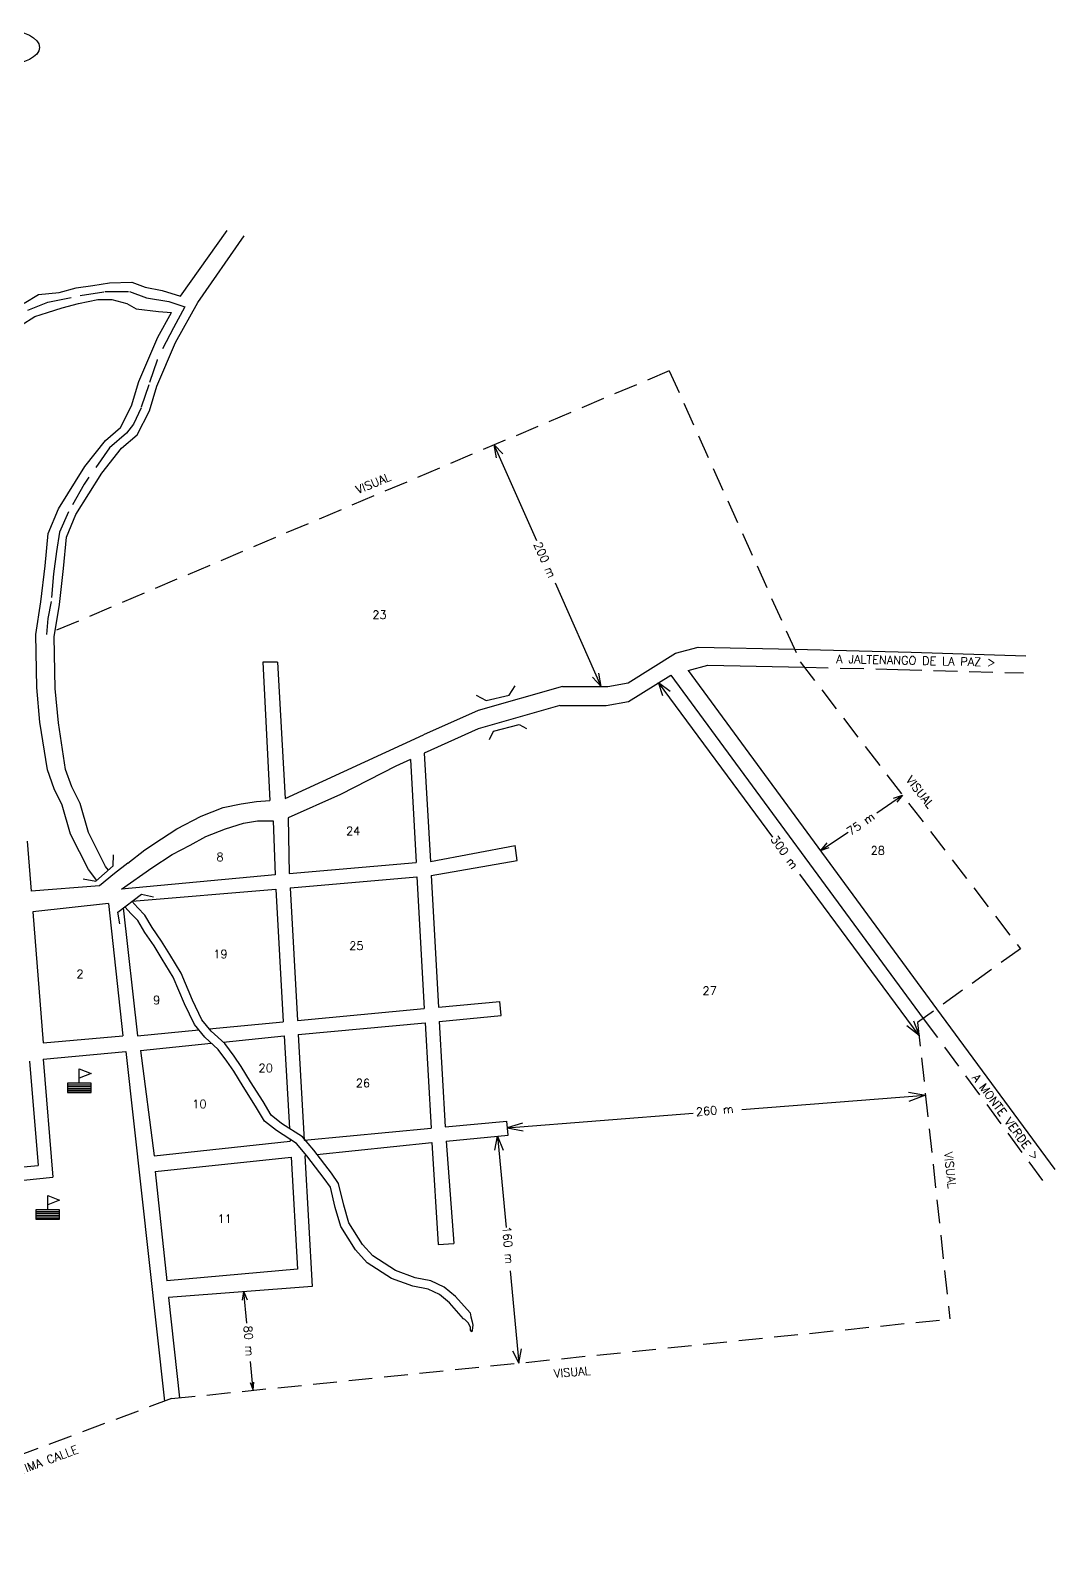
# Model space of a CAD drawing. Extents: x 525738 to 527902, y 1746023 to 1748144.
# Drawn here: x 527040 to 527902, y 1746871 to 1748144 of the extents above; entities that cross this region are included whole.
import ezdxf

# ---------------------------------------------------------------- set-up
doc = ezdxf.new("R2010")
doc.units = 0
doc.header["$LTSCALE"] = 80
doc.header["$MEASUREMENT"] = 0
doc.linetypes.add('HIDDEN', pattern=[0.375, 0.25, -0.125])
doc.layers.get('0').update_dxf_attribs({"linetype": 'CONTINUOUS'})
for name, color, linetype in [('4', 9, 'CONTINUOUS'), ('6', 10, 'CONTINUOUS'), ('9', 5, 'CONTINUOUS'), ('A', 3, 'CONTINUOUS'), ('C', 1, 'CONTINUOUS'), ('D', 6, 'CONTINUOUS'), ('F', 15, 'CONTINUOUS')]:
    doc.layers.add(name, color=color, linetype=linetype)
doc.styles.add('ROMANS', font='ROMANS', dxfattribs={"height": 7})

# ---------------------------------------------------------------- blocks, each defined once
blk = doc.blocks.new('ESC')
for p, q in [((0, -2), (0, 10)), ((0, 10), (10, 6)), ((10, 6), (0, 2)), ((-10, -3.5), (10, -3.5)), ((-10, -5), (10, -5)), ((-10, -6.5), (10, -6.5)), ((-10, -8), (10, -8)), ((-10, -9.5), (10, -9.5))]:
    blk.add_line(p, q)
blk.add_lwpolyline([(-10, -2), (-10, -10), (10, -10), (10, -2)], close=True)
blk = doc.blocks.new('ELL')
blk.add_circle((0, 0), 1)

msp = doc.modelspace()

# ---------------------------------------------------------------- linework, layer by layer
at = {"layer": '4', "linetype": 'HIDDEN'}
msp.add_line((527158.530308, 1746992.33427), (527813.676751, 1747059.337636), dxfattribs=at)
for points in [[(527037.672938, 1747908.163684), (527054.535402, 1747914.646787), (527081.774768, 1747920.481585), (527102.528564, 1747923.723137), (527123.282367, 1747923.723137), (527137.550607, 1747918.536653), (527156.35874, 1747915.295101), (527169.97842, 1747910.756926), (527160.250073, 1747893.252536), (527146.630393, 1747866.671802), (527146.630393, 1747866.023492), (527139.496276, 1747845.277556), (527133.010714, 1747825.828233), (527126.525151, 1747812.213713), (527120.688143, 1747804.433987), (527106.419903, 1747792.116081), (527085.017546, 1747761.645486), (527072.046421, 1747738.306303), (527064.36251, 1747721.339724), (527061.76828, 1747705.131948), (527059.174056, 1747686.33093), (527057.22838, 1747662.991732), (527054.634157, 1747648.728889), (527053.337042, 1747635.114355)], [(527577.584552, 1747857.030033), (527053.337042, 1747635.114355)], [(527577.584552, 1747857.030033), (527687.727309, 1747612.305201)], [(527687.727309, 1747612.305201), (527873.174717, 1747370.767409), (527786.656798, 1747308.839977), (527813.676751, 1747059.337636)], [(527158.530308, 1746992.33427), (526833.904919, 1746871.10118)]]:
    msp.add_lwpolyline(points, dxfattribs=at)
at = {"layer": '6', "linetype": 'CONTINUOUS'}
msp.add_lwpolyline([(527682.930428, 1747622.963333), (527781.09289, 1747620.260703), (527877.686121, 1747617.146744)], dxfattribs=at)
at = {"layer": '6', "color": 10, "linetype": 'HIDDEN'}
for points in [[(527691.33887, 1747607.601288), (527770.082324, 1747605.855871), (527875.816573, 1747602.822529)], [(527791.411566, 1747312.243324), (527891.852583, 1747175.775955)]]:
    msp.add_lwpolyline(points, dxfattribs=at)
at = {"layer": '6', "color": 10, "linetype": 'CONTINUOUS'}
msp.add_lwpolyline([(527802.655676, 1747320.291586), (527902.065924, 1747185.013268)], dxfattribs=at)
at = {"layer": '9', "linetype": 'CONTINUOUS'}
for points in [[(527105.468635, 1747437.019414), (527103.122595, 1747440.03461), (527088.679671, 1747468.58094), (527081.70514, 1747492.982557), (527074.730603, 1747506.926339), (527069.499709, 1747521.741604), (527063.39699, 1747560.95849), (527060.781543, 1747589.717537), (527059.909725, 1747633.291853), (527064.268808, 1747660.307926), (527067.756073, 1747690.809947), (527070.37152, 1747716.954533), (527078.217875, 1747736.127233), (527100.013284, 1747770.986684), (527116.577798, 1747791.902357), (527129.655048, 1747803.231679), (527140.116849, 1747823.275865), (527146.219562, 1747844.191534), (527161.912258, 1747880.793959), (527180.718035, 1747914.496053), (527219.651403, 1747970.492514)], [(527166.30843, 1747919.879959), (527205.511741, 1747975.015494)], [(527034.704549, 1747913.955268), (527046.581869, 1747921.305109), (527064.115061, 1747923.001228), (527078.25473, 1747926.958832), (527092.394398, 1747928.65495), (527106.534061, 1747930.916441), (527125.198427, 1747931.481812), (527136.51016, 1747927.524203), (527150.649828, 1747924.697342), (527166.30843, 1747919.879959)], [(527032.159087, 1747895.422124), (527043.470787, 1747902.771946), (527054.216906, 1747906.164169), (527066.659774, 1747910.121764), (527080.233816, 1747913.513992), (527096.635789, 1747916.906215), (527108.513076, 1747916.906215), (527121.091481, 1747913.722886), (527129.009644, 1747909.199935), (527147.673887, 1747906.938459), (527158.660097, 1747906.173275)], [(527095.744061, 1747428.295539), (527088.673032, 1747437.383419), (527073.584481, 1747467.205826), (527066.605207, 1747491.624041), (527059.732938, 1747505.363365), (527054.117528, 1747521.267677), (527047.872065, 1747561.401857), (527045.211277, 1747590.659467), (527044.320746, 1747635.169063), (527048.759512, 1747662.678984), (527052.221279, 1747692.957979), (527054.939281, 1747720.12772), (527063.436615, 1747740.8911), (527085.788599, 1747776.640733), (527103.043959, 1747798.428724), (527115.578734, 1747809.288079), (527125.044298, 1747827.423534), (527131.067203, 1747848.06568), (527147.090547, 1747885.439324), (527158.660097, 1747906.173275)], [(527410.001909, 1747064.424145), (527397.796484, 1747078.367923), (527388.206507, 1747086.211296), (527376.872893, 1747091.440213), (527363.795651, 1747094.054669), (527347.231143, 1747100.155074), (527328.051188, 1747112.355877), (527319.333021, 1747121.94222), (527307.999408, 1747140.243428), (527303.640331, 1747155.058687), (527299.281248, 1747173.359895), (527293.178536, 1747182.074756), (527278.357657, 1747201.247446), (527268.76768, 1747212.576767), (527251.331354, 1747223.906084), (527242.613194, 1747230.87797), (527235.638664, 1747242.207291), (527225.176869, 1747258.765525), (527217.33052, 1747271.837816), (527211.227808, 1747280.552671), (527203.38146, 1747291.010506), (527192.047853, 1747301.468335), (527184.201505, 1747311.054683), (527176.355156, 1747327.612917), (527166.765179, 1747350.271554), (527157.175201, 1747365.958301), (527150.200671, 1747377.287618), (527142.354323, 1747388.616939), (527136.25161, 1747399.074769), (527130.148898, 1747405.175173), (527125.158031, 1747410.78777)], [(527404.397285, 1747059.518243), (527392.600568, 1747072.995103), (527384.225019, 1747079.845229), (527374.550696, 1747084.30861), (527361.766225, 1747086.864534), (527343.907373, 1747093.441621), (527323.21179, 1747106.60655), (527313.361387, 1747117.43788), (527301.13759, 1747137.176532), (527296.439725, 1747153.143239), (527292.364776, 1747170.251538), (527287.178054, 1747177.658334), (527272.565714, 1747196.561254), (527263.790527, 1747206.928006), (527246.965708, 1747217.859993), (527236.949468, 1747225.86995), (527229.318545, 1747238.265506), (527218.834395, 1747254.859122), (527211.078981, 1747267.779913), (527205.196576, 1747276.180163), (527197.831145, 1747285.997017), (527186.613885, 1747296.347491), (527177.860599, 1747307.041896), (527169.55694, 1747324.565199), (527160.121502, 1747346.858699), (527150.826247, 1747362.063356), (527143.963037, 1747373.211846), (527136.066624, 1747384.613455), (527130.304142, 1747394.488254), (527124.728226, 1747400.062061), (527119.297509, 1747406.169303)], [(527410.001909, 1747064.424145), (527410.584998, 1747061.179005), (527411.583331, 1747056.966955), (527412.374311, 1747054.20027), (527411.583331, 1747049.852617), (527411.312194, 1747048.582127), (527410.423392, 1747049.874114), (527410.180994, 1747052.054343), (527409.453798, 1747054.153823), (527408.419423, 1747056.176473), (527407.029806, 1747057.626039), (527405.656207, 1747058.837276), (527404.397285, 1747059.518243)]]:
    msp.add_lwpolyline(points, dxfattribs=at)
at = {"layer": 'D', "linetype": 'CONTINUOUS'}
for points in [[(527432.232419, 1747783.685091), (527430.342064, 1747794.701808), (527437.469667, 1747787.050797)], [(527466.004781, 1747713.969785), (527430.342064, 1747794.701808)], [(527520.137501, 1747591.42601), (527481.761473, 1747678.300333)], [(527513.034661, 1747599.332501), (527520.137501, 1747591.42601), (527518.271909, 1747602.697686)], [(527664.674111, 1747464.656271), (527568.605007, 1747594.674759)], [(527572.202822, 1747583.476922), (527568.605007, 1747594.674759), (527578.210087, 1747587.617966)], [(527752.20466, 1747485.23731), (527774.019683, 1747499.912854)], [(527766.209592, 1747497.410258), (527774.019683, 1747499.912854), (527769.080878, 1747494.061236)], [(527704.821843, 1747453.361634), (527728.085978, 1747469.012034)], [(527710.210673, 1747459.932296), (527704.821843, 1747453.361634), (527712.285048, 1747455.94559)], [(527787.833514, 1747297.974179), (527687.611337, 1747433.613373)], [(527783.185352, 1747310.186259), (527787.833514, 1747297.974179), (527777.594236, 1747305.839258)], [(527638.775034, 1747235.624624), (527793.277832, 1747247.701328)], [(527778.912041, 1747250.051958), (527793.277832, 1747247.701328), (527779.243969, 1747242.433626)], [(527441.287702, 1747220.188035), (527597.760391, 1747232.418716)], [(527454.001677, 1747224.059633), (527441.287702, 1747220.188035), (527454.499216, 1747217.766726)], [(527430.833933, 1747201.421542), (527432.954069, 1747213.07229), (527437.907756, 1747201.421542)], [(527432.954069, 1747213.07229), (527440.186104, 1747136.328228)], [(527443.629078, 1747099.792475), (527450.937348, 1747022.239425)], [(527218.475564, 1747075.287069), (527219.574181, 1747082.228727), (527222.186225, 1747075.583752)], [(527222.021901, 1747055.776935), (527219.574181, 1747082.228727)], [(527445.726825, 1747032.449527), (527450.937348, 1747022.239425), (527453.173626, 1747034.310442)], [(527227.2423, 1746999.361607), (527224.990551, 1747023.695603)], [(527224.857221, 1747006.00566), (527227.2423, 1746999.361607), (527227.974091, 1747006.15374)]]:
    msp.add_lwpolyline(points, dxfattribs=at)
at = {"layer": 'F'}
for p, q in [((527235.511998, 1747611.827504), (527241.434573, 1747495.550949)), ((527247.96378, 1747611.827504), (527254.305264, 1747497.172375)), ((527371.39037, 1747535.358798), (527376.494, 1747444.295)), ((527359.666984, 1747530.072213), (527364.532, 1747443.265)), ((527244.246566, 1747478.319465), (527245.777, 1747433.042)), ((527256.853187, 1747480.833621), (527257.738, 1747434.072)), ((527037.154053, 1747461.277349), (527040.455259, 1747419.271774)), ((527376.494, 1747444.295), (527447.856413, 1747457.73703)), ((527449.580512, 1747444.983575), (527447.856413, 1747457.73703)), ((527257.738, 1747434.072), (527364.532, 1747443.265)), ((527377.165, 1747432.308), (527449.580512, 1747444.983575)), ((527125.396316, 1747410.807943), (527246.449, 1747421.056)), ((527246.449, 1747421.056), (527252.703, 1747309.467)), ((527258.41, 1747422.085), (527258.832, 1747422.122)), ((527258.41, 1747422.085), (527264.659, 1747310.585)), ((527258.832, 1747422.122), (527365.204, 1747431.279)), ((527365.204, 1747431.279), (527371.409, 1747320.561)), ((527377.165, 1747432.308), (527383.366, 1747321.678)), ((527105.59525, 1747408.820329), (527117.790788, 1747297.54231)), ((527041.831574, 1747401.759117), (527050.473396, 1747291.79788)), ((527118.077677, 1747405.241521), (527130.104947, 1747297.54231)), ((527264.659, 1747310.585), (527371.409, 1747320.561)), ((527383.366, 1747321.678), (527435.117, 1747326.514)), ((527436.233, 1747314.566), (527435.117, 1747326.514)), ((527190.456566, 1747303.412504), (527252.703, 1747309.467)), ((527265.331, 1747298.595), (527372.081, 1747308.571)), ((527372.081, 1747308.571), (527377.051, 1747219.901)), ((527384.037, 1747309.689), (527436.233, 1747314.566)), ((527384.037, 1747309.689), (527389.007, 1747221.018)), ((527050.473396, 1747291.79788), (527117.790788, 1747297.54231)), ((527130.104947, 1747297.54231), (527181.541012, 1747302.545319)), ((527202.014311, 1747292.272012), (527253.375, 1747297.478)), ((527253.375, 1747297.478), (527257.858264, 1747219.6652)), ((527265.331, 1747298.595), (527270.207249, 1747209.916239)), ((527050.473396, 1747277.847123), (527120.253621, 1747284.412186)), ((527120.253621, 1747284.412186), (527152.798671, 1746990.193759)), ((527132.567774, 1747285.232817), (527192.117789, 1747291.268887)), ((527132.567774, 1747285.232817), (527144.060987, 1747196.604471)), ((527038.980183, 1747276.205855), (527046.368677, 1747188.398146)), ((527050.473396, 1747277.847123), (527058.682836, 1747178.550552)), ((527270.207249, 1747209.916239), (527377.051, 1747219.901)), ((527389.007, 1747221.018), (527440.758, 1747225.854)), ((527441.875, 1747213.906), (527440.758, 1747225.854)), ((527144.060987, 1747196.604471), (527258.483015, 1747208.821843)), ((527258.389954, 1747210.437048), (527258.483015, 1747208.821843)), ((527281.049559, 1747197.765129), (527377.723, 1747207.911)), ((527377.723, 1747207.911), (527382.97489, 1747122.005565)), ((527389.679, 1747209.028), (527441.875, 1747213.906)), ((527389.679, 1747209.029), (527396.362341, 1747122.970326)), ((527144.881933, 1747183.474347), (527259.251866, 1747195.477463)), ((527259.251866, 1747195.477463), (527264.675798, 1747101.338154)), ((527270.933789, 1747196.70348), (527272.321998, 1747196.849172)), ((527270.933789, 1747196.70348), (527276.989964, 1747086.566752)), ((526933.107, 1747178.413), (527046.368677, 1747188.398146)), ((527144.881933, 1747183.474347), (527154.699411, 1747091.581483)), ((526933.794, 1747166.425), (527058.682836, 1747178.550552)), ((527382.97489, 1747122.005565), (527396.362341, 1747122.970326)), ((527156.210095, 1747077.441282), (527165.229402, 1746993.019402))]:
    msp.add_line(p, q, dxfattribs=at)
at = {"layer": 'F', "linetype": 'CONTINUOUS'}
msp.add_line((527247.96378, 1747611.827504), (527235.511998, 1747611.827504), dxfattribs=at)
for points in [[(527582.858014, 1747619.368017), (527601.795132, 1747624.393404), (527682.930428, 1747622.963333)], [(527487.677484, 1747591.42601), (527525.971241, 1747591.42601), (527542.919153, 1747594.415686), (527582.858014, 1747619.368017)], [(527485.454125, 1747575.507395), (527524.363061, 1747575.507395), (527543.261687, 1747578.841185), (527578.835568, 1747601.066437), (527791.411566, 1747312.243324)], [(527593.422132, 1747605.018387), (527609.95319, 1747609.405272), (527691.33887, 1747607.601288)], [(527593.422132, 1747605.018387), (527802.655676, 1747320.291586)], [(527415.109251, 1747584.146114), (527423.557182, 1747579.642262), (527442.705823, 1747584.146119), (527447.774579, 1747592.027863)], [(527254.305264, 1747497.172375), (527370.72445, 1747550.656087)], [(527426.373153, 1747546.989306), (527429.752328, 1747553.745089), (527451.153747, 1747559.374907), (527457.348899, 1747555.997016)], [(527121.763759, 1747442.773411), (527136.250972, 1747453.963835), (527150.079677, 1747463.17948), (527163.249874, 1747471.736863), (527183.663671, 1747482.26903), (527202.101948, 1747489.509894), (527217.247671, 1747492.801193), (527230.07958, 1747494.759038), (527241.434573, 1747495.550949)], [(527245.777, 1747433.042), (527116.495678, 1747421.050823), (527142.177562, 1747438.82385), (527159.298816, 1747450.014275), (527174.444538, 1747457.913401), (527187.614735, 1747465.15426), (527204.077474, 1747471.736863), (527219.223196, 1747476.344685), (527231.076376, 1747478.319465), (527244.246566, 1747478.319465)], [(527084.142779, 1747429.702847), (527094.912654, 1747427.549686), (527109.55351, 1747440.561567), (527109.751781, 1747449.876548)], [(527115.160015, 1747391.807256), (527113.436835, 1747401.711782), (527133.253398, 1747416.783895), (527143.592474, 1747414.630734)], [(527264.675798, 1747101.338154), (527154.699411, 1747091.581483)], [(527276.989964, 1747086.566752), (527156.210095, 1747077.441282)]]:
    msp.add_lwpolyline(points, dxfattribs=at)
at = {"layer": 'F'}
for points in [[(527487.677484, 1747591.42601), (527416.656759, 1747571.368969), (527370.72445, 1747550.656087)], [(527485.454125, 1747575.507395), (527416.858262, 1747555.862254), (527371.39037, 1747535.358798)], [(527359.666984, 1747530.072213), (527347.337383, 1747524.512257), (527300.973368, 1747500.581442), (527256.853187, 1747480.833621)], [(527121.763759, 1747442.773411), (527110.569094, 1747434.216028), (527098.057406, 1747423.683865), (527040.455259, 1747419.271774)], [(527105.59525, 1747408.820329), (527041.831574, 1747401.759117)]]:
    msp.add_lwpolyline(points, dxfattribs=at)

# ---------------------------------------------------------------- block references
at = {"layer": '4', "color": 9, "xscale": 28.8, "yscale": 14.4, "zscale": 28.8}
msp.add_blockref('ELL', (527018.720292, 1748129.125738), dxfattribs=at)
at = {"layer": 'A', "color": 3}
for p in [(527080.981805, 1747259.869842), (527054.414015, 1747153.267352)]:
    msp.add_blockref('ESC', p, dxfattribs=at)

# ---------------------------------------------------------------- texts
at = {"layer": 'C', "color": 1, "style": 'ROMANS'}
for s, p in [('23', (527327.643872, 1747648.261686)), ('24', (527305.563475, 1747466.468657)), ('8', (527196.490446, 1747444.557458)), ('19', (527193.832897, 1747362.877422)), ('25', (527308.232094, 1747369.853881)), ('2', (527078.539377, 1747346.061972)), ('9', (527143.08255, 1747324.12409)), ('26', (527313.752206, 1747254.258789))]:
    msp.add_text(s, height=7, dxfattribs=at).set_placement(p)
at = {"layer": 'C', "linetype": 'CONTINUOUS', "style": 'ROMANS'}
for s, p in [('28', (527747.063912, 1747449.986386)), ('27', (527605.571876, 1747331.961415)), ('20', (527231.895657, 1747267.051513)), ('10', (527176.211681, 1747236.753899)), ('11', (527197.357423, 1747140.223563))]:
    msp.add_text(s, height=7, dxfattribs=at).set_placement(p)
at = {"layer": 'D', "color": 6, "linetype": 'CONTINUOUS', "style": 'ROMANS'}
msp.add_text('VISUAL', height=7, rotation=22.350779, dxfattribs=at).set_placement((527315.583339, 1747753.34785))
at = {"layer": 'D', "linetype": 'CONTINUOUS', "style": 'ROMANS'}
for s, rotation, p in [('200 m', 293.757779, (527463.281514, 1747711.140693)), ('A JALTENANGO DE LA PAZ >', 358.787998, (527718.053098, 1747611.202417)), ('VISUAL', 308.21464, (527776.439211, 1747512.661522)), ('75 m', 34.746142, (527730.153264, 1747465.67355)), ('300 m', 305.665514, (527662.45405, 1747462.995063)), ('A MONTE VERDE >', 306.505893, (527832.030474, 1747262.314496)), ('260 m', 4.897123, (527600.291457, 1747230.037085)), ('VISUAL', 276.221309, (527808.949781, 1747199.591391)), ('160 m', 274.765455, (527437.163217, 1747137.033572)), ('80 m', 274.345169, (527219.291584, 1747053.497314)), ('VISUAL', 4.633757, (527480.780999, 1747009.964731)), ('VISUAL HASTA ENCONTRAR LA ULTIMA CALLE', 20.372655, (526886.603199, 1746874.625273))]:
    msp.add_text(s, height=7, rotation=rotation, dxfattribs=at).set_placement(p)

doc.saveas('drawing.dxf')
